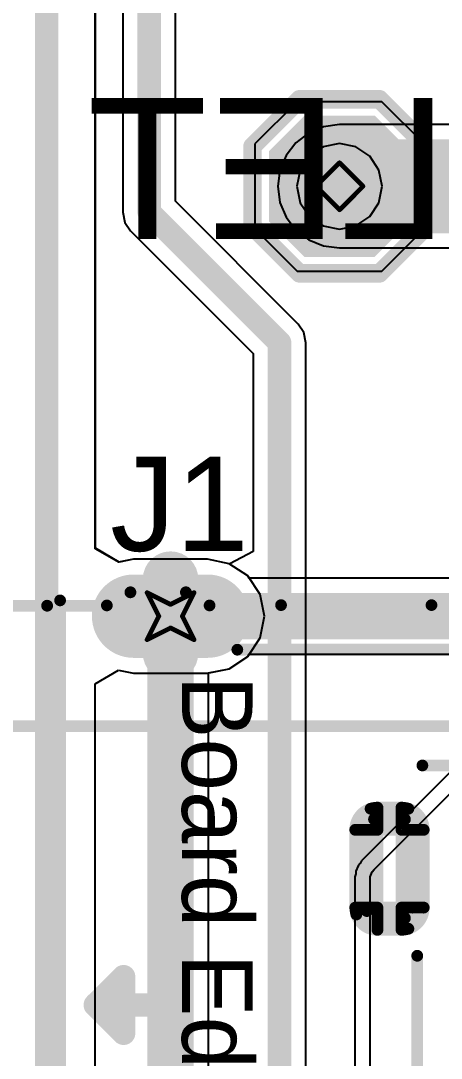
# Model space of a CAD drawing. Header units: millimetres. Extents: x -16 to 330, y -45 to 150.
# Drawn here: x -4.03 to 0.52, y 40.6 to 51.8 of the extents above; entities that cross this region are included whole.
import ezdxf

# ---------------------------------------------------------------- set-up
doc = ezdxf.new("R2010")
doc.units = ezdxf.units.MM
for name, color, linetype in [('BottomLayer', 5, 'Continuous'), ('BottomOverlay', 54, 'Continuous'), ('BottomPaste', 16, 'Continuous'), ('BottomSolder', 6, 'Continuous'), ('DrillDrawing', 1, 'Continuous'), ('Mechanical13', 56, 'Continuous'), ('Mechanical2', 216, 'Continuous'), ('MidLayer1', 16, 'Continuous'), ('MidLayer2', 76, 'Continuous'), ('MultiLayer', 9, 'Continuous'), ('PadHoleLayer', 156, 'Continuous'), ('TopLayer', 1, 'Continuous'), ('TopOverlay', 2, 'Continuous'), ('TopPaste', 8, 'Continuous'), ('TopSolder', 216, 'Continuous'), ('ViaHoleLayer', 16, 'Continuous')]:
    doc.layers.add(name, color=color, linetype=linetype)
doc.styles.add('Arial', font='arial.ttf', dxfattribs={"height": 0.2})

# ---------------------------------------------------------------- blocks, each defined once
blk = doc.blocks.new('TYPE_C_31_M_12__32')
at = {"layer": 'BottomLayer'}
h = blk.add_hatch(color=5, dxfattribs=at)
edge = h.paths.add_edge_path()
edge.add_arc((-1.125, -0.02), 0.45, 0, 180)
edge.add_line((-1.575, -0.02), (-1.575, -1.12))
edge.add_arc((-1.125, -1.12), 0.45, 180, 360)
edge.add_line((-0.675, -1.12), (-0.675, -0.02))
h = blk.add_hatch(color=5, dxfattribs=at)
edge = h.paths.add_edge_path()
edge.add_arc((7.525, -1.12), 0.45, 180, 360)
edge.add_line((7.975, -1.12), (7.975, -0.02))
edge.add_arc((7.525, -0.02), 0.45, 0, 180)
edge.add_line((7.075, -0.02), (7.075, -1.12))
h = blk.add_hatch(color=5, dxfattribs=at)
edge = h.paths.add_edge_path()
edge.add_arc((-1.125, -5.15), 0.45, 180, 360)
edge.add_line((-0.675, -5.15), (-0.675, -4.35))
edge.add_arc((-1.125, -4.35), 0.45, 0, 180)
edge.add_line((-1.575, -4.35), (-1.575, -5.15))
h = blk.add_hatch(color=5, dxfattribs=at)
edge = h.paths.add_edge_path()
edge.add_arc((7.525, -5.15), 0.45, 180, 360)
edge.add_line((7.975, -5.15), (7.975, -4.35))
edge.add_arc((7.525, -4.35), 0.45, 0, 180)
edge.add_line((7.075, -4.35), (7.075, -5.15))
at = {"layer": 'BottomSolder'}
h = blk.add_hatch(color=6, dxfattribs=at)
edge = h.paths.add_edge_path()
edge.add_arc((-0.575, -0.57), 0.3, 270, 450)
edge.add_line((-0.575, -0.27), (-1.675, -0.27))
edge.add_arc((-1.675, -0.57), 0.3, 90, 270)
edge.add_line((-1.675, -0.87), (-0.575, -0.87))
h = blk.add_hatch(color=6, dxfattribs=at)
edge = h.paths.add_edge_path()
edge.add_arc((6.975, -0.57), 0.3, 90, 270)
edge.add_line((6.975, -0.87), (8.075, -0.87))
edge.add_arc((8.075, -0.57), 0.3, 270, 450)
edge.add_line((8.075, -0.27), (6.975, -0.27))
h = blk.add_hatch(color=6, dxfattribs=at)
edge = h.paths.add_edge_path()
edge.add_arc((0.31, -1.07), 0.31, 0, 360)
h = blk.add_hatch(color=6, dxfattribs=at)
edge = h.paths.add_edge_path()
edge.add_arc((6.09, -1.07), 0.31, 0, 360)
h = blk.add_hatch(color=6, dxfattribs=at)
edge = h.paths.add_edge_path()
edge.add_arc((-1.525, -4.75), 0.3, 90, 270)
edge.add_line((-1.525, -5.05), (-0.725, -5.05))
edge.add_arc((-0.725, -4.75), 0.3, 270, 450)
edge.add_line((-0.725, -4.45), (-1.525, -4.45))
h = blk.add_hatch(color=6, dxfattribs=at)
edge = h.paths.add_edge_path()
edge.add_arc((7.125, -4.75), 0.3, 90, 270)
edge.add_line((7.125, -5.05), (7.925, -5.05))
edge.add_arc((7.925, -4.75), 0.3, 270, 450)
edge.add_line((7.925, -4.45), (7.125, -4.45))
at = {"layer": 'MidLayer1'}
h = blk.add_hatch(color=16, dxfattribs=at)
edge = h.paths.add_edge_path()
edge.add_arc((-1.125, -0.02), 0.45, 0, 180)
edge.add_line((-1.575, -0.02), (-1.575, -1.12))
edge.add_arc((-1.125, -1.12), 0.45, 180, 360)
edge.add_line((-0.675, -1.12), (-0.675, -0.02))
h = blk.add_hatch(color=16, dxfattribs=at)
edge = h.paths.add_edge_path()
edge.add_arc((7.525, -1.12), 0.45, 180, 360)
edge.add_line((7.975, -1.12), (7.975, -0.02))
edge.add_arc((7.525, -0.02), 0.45, 0, 180)
edge.add_line((7.075, -0.02), (7.075, -1.12))
h = blk.add_hatch(color=16, dxfattribs=at)
edge = h.paths.add_edge_path()
edge.add_arc((-1.125, -5.15), 0.45, 180, 360)
edge.add_line((-0.675, -5.15), (-0.675, -4.35))
edge.add_arc((-1.125, -4.35), 0.45, 0, 180)
edge.add_line((-1.575, -4.35), (-1.575, -5.15))
h = blk.add_hatch(color=16, dxfattribs=at)
edge = h.paths.add_edge_path()
edge.add_arc((7.525, -5.15), 0.45, 180, 360)
edge.add_line((7.975, -5.15), (7.975, -4.35))
edge.add_arc((7.525, -4.35), 0.45, 0, 180)
edge.add_line((7.075, -4.35), (7.075, -5.15))
at = {"layer": 'MidLayer2'}
h = blk.add_hatch(color=76, dxfattribs=at)
edge = h.paths.add_edge_path()
edge.add_arc((-1.125, -0.02), 0.45, 0, 180)
edge.add_line((-1.575, -0.02), (-1.575, -1.12))
edge.add_arc((-1.125, -1.12), 0.45, 180, 360)
edge.add_line((-0.675, -1.12), (-0.675, -0.02))
h = blk.add_hatch(color=76, dxfattribs=at)
edge = h.paths.add_edge_path()
edge.add_arc((7.525, -1.12), 0.45, 180, 360)
edge.add_line((7.975, -1.12), (7.975, -0.02))
edge.add_arc((7.525, -0.02), 0.45, 0, 180)
edge.add_line((7.075, -0.02), (7.075, -1.12))
h = blk.add_hatch(color=76, dxfattribs=at)
edge = h.paths.add_edge_path()
edge.add_arc((-1.125, -5.15), 0.45, 180, 360)
edge.add_line((-0.675, -5.15), (-0.675, -4.35))
edge.add_arc((-1.125, -4.35), 0.45, 0, 180)
edge.add_line((-1.575, -4.35), (-1.575, -5.15))
h = blk.add_hatch(color=76, dxfattribs=at)
edge = h.paths.add_edge_path()
edge.add_arc((7.525, -5.15), 0.45, 180, 360)
edge.add_line((7.975, -5.15), (7.975, -4.35))
edge.add_arc((7.525, -4.35), 0.45, 0, 180)
edge.add_line((7.075, -4.35), (7.075, -5.15))
at = {"layer": 'MultiLayer'}
h = blk.add_hatch(color=9, dxfattribs=at)
edge = h.paths.add_edge_path()
edge.add_arc((-1.125, -0.02), 0.45, 0, 180)
edge.add_line((-1.575, -0.02), (-1.575, -1.12))
edge.add_arc((-1.125, -1.12), 0.45, 180, 360)
edge.add_line((-0.675, -1.12), (-0.675, -0.02))
h = blk.add_hatch(color=9, dxfattribs=at)
edge = h.paths.add_edge_path()
edge.add_arc((7.525, -1.12), 0.45, 180, 360)
edge.add_line((7.975, -1.12), (7.975, -0.02))
edge.add_arc((7.525, -0.02), 0.45, 0, 180)
edge.add_line((7.075, -0.02), (7.075, -1.12))
h = blk.add_hatch(color=9, dxfattribs=at)
edge = h.paths.add_edge_path()
edge.add_arc((-1.125, -5.15), 0.45, 180, 360)
edge.add_line((-0.675, -5.15), (-0.675, -4.35))
edge.add_arc((-1.125, -4.35), 0.45, 0, 180)
edge.add_line((-1.575, -4.35), (-1.575, -5.15))
h = blk.add_hatch(color=9, dxfattribs=at)
edge = h.paths.add_edge_path()
edge.add_arc((7.525, -5.15), 0.45, 180, 360)
edge.add_line((7.975, -5.15), (7.975, -4.35))
edge.add_arc((7.525, -4.35), 0.45, 0, 180)
edge.add_line((7.075, -4.35), (7.075, -5.15))
at = {"layer": 'PadHoleLayer'}
h = blk.add_hatch(color=156, dxfattribs=at)
edge = h.paths.add_edge_path()
edge.add_arc((-1.125, -1.12), 0.3, 180, 360)
edge.add_line((-0.825, -1.12), (-0.825, -0.02))
edge.add_arc((-1.125, -0.02), 0.3, 0, 180)
edge.add_line((-1.425, -0.02), (-1.425, -1.12))
h = blk.add_hatch(color=156, dxfattribs=at)
edge = h.paths.add_edge_path()
edge.add_arc((7.525, -1.12), 0.3, 180, 360)
edge.add_line((7.825, -1.12), (7.825, -0.02))
edge.add_arc((7.525, -0.02), 0.3, 0, 180)
edge.add_line((7.225, -0.02), (7.225, -1.12))
h = blk.add_hatch(color=156, dxfattribs=at)
edge = h.paths.add_edge_path()
edge.add_arc((0.31, -1.07), 0.31, 0, 360)
h = blk.add_hatch(color=156, dxfattribs=at)
edge = h.paths.add_edge_path()
edge.add_arc((6.09, -1.07), 0.31, 0, 360)
h = blk.add_hatch(color=156, dxfattribs=at)
edge = h.paths.add_edge_path()
edge.add_arc((-1.125, -5.15), 0.3, 180, 360)
edge.add_line((-0.825, -5.15), (-0.825, -4.35))
edge.add_arc((-1.125, -4.35), 0.3, 0, 180)
edge.add_line((-1.425, -4.35), (-1.425, -5.15))
h = blk.add_hatch(color=156, dxfattribs=at)
edge = h.paths.add_edge_path()
edge.add_arc((7.525, -5.15), 0.3, 180, 360)
edge.add_line((7.825, -5.15), (7.825, -4.35))
edge.add_arc((7.525, -4.35), 0.3, 0, 180)
edge.add_line((7.225, -4.35), (7.225, -5.15))
at = {"layer": 'TopLayer'}
for points in [[(-0.3, 0.6), (0.3, 0.6), (0.3, -0.6), (-0.3, -0.6)], [(0.5, 0.6), (1.1, 0.6), (1.1, -0.6), (0.5, -0.6)], [(1.3, 0.6), (1.6, 0.6), (1.6, -0.6), (1.3, -0.6)], [(1.8, 0.6), (2.1, 0.6), (2.1, -0.6), (1.8, -0.6)], [(2.3, 0.6), (2.6, 0.6), (2.6, -0.6), (2.3, -0.6)], [(2.8, 0.6), (3.1, 0.6), (3.1, -0.6), (2.8, -0.6)], [(3.6, -0.6), (3.3, -0.6), (3.3, 0.6), (3.6, 0.6)], [(4.1, -0.6), (3.8, -0.6), (3.8, 0.6), (4.1, 0.6)], [(4.6, -0.6), (4.3, -0.6), (4.3, 0.6), (4.6, 0.6)], [(5.1, -0.6), (4.8, -0.6), (4.8, 0.6), (5.1, 0.6)], [(5.9, -0.6), (5.3, -0.6), (5.3, 0.6), (5.9, 0.6)], [(6.1, 0.6), (6.7, 0.6), (6.7, -0.6), (6.1, -0.6)]]:
    blk.add_hatch(color=1, dxfattribs=at).paths.add_polyline_path(points)
h = blk.add_hatch(color=1, dxfattribs=at)
edge = h.paths.add_edge_path()
edge.add_arc((-1.125, -0.02), 0.45, 0, 180)
edge.add_line((-1.575, -0.02), (-1.575, -1.12))
edge.add_arc((-1.125, -1.12), 0.45, 180, 360)
edge.add_line((-0.675, -1.12), (-0.675, -0.02))
h = blk.add_hatch(color=1, dxfattribs=at)
edge = h.paths.add_edge_path()
edge.add_arc((7.525, -1.12), 0.45, 180, 360)
edge.add_line((7.975, -1.12), (7.975, -0.02))
edge.add_arc((7.525, -0.02), 0.45, 0, 180)
edge.add_line((7.075, -0.02), (7.075, -1.12))
h = blk.add_hatch(color=1, dxfattribs=at)
edge = h.paths.add_edge_path()
edge.add_arc((-1.125, -5.15), 0.45, 180, 360)
edge.add_line((-0.675, -5.15), (-0.675, -4.35))
edge.add_arc((-1.125, -4.35), 0.45, 0, 180)
edge.add_line((-1.575, -4.35), (-1.575, -5.15))
h = blk.add_hatch(color=1, dxfattribs=at)
edge = h.paths.add_edge_path()
edge.add_arc((7.525, -5.15), 0.45, 180, 360)
edge.add_line((7.975, -5.15), (7.975, -4.35))
edge.add_arc((7.525, -4.35), 0.45, 0, 180)
edge.add_line((7.075, -4.35), (7.075, -5.15))
at = {"layer": 'TopPaste'}
for points in [[(-0.3, 0.6), (0.3, 0.6), (0.3, -0.6), (-0.3, -0.6)], [(0.5, 0.6), (1.1, 0.6), (1.1, -0.6), (0.5, -0.6)], [(1.3, 0.6), (1.6, 0.6), (1.6, -0.6), (1.3, -0.6)], [(1.8, 0.6), (2.1, 0.6), (2.1, -0.6), (1.8, -0.6)], [(2.3, 0.6), (2.6, 0.6), (2.6, -0.6), (2.3, -0.6)], [(2.8, 0.6), (3.1, 0.6), (3.1, -0.6), (2.8, -0.6)], [(3.6, -0.6), (3.3, -0.6), (3.3, 0.6), (3.6, 0.6)], [(4.1, -0.6), (3.8, -0.6), (3.8, 0.6), (4.1, 0.6)], [(4.6, -0.6), (4.3, -0.6), (4.3, 0.6), (4.6, 0.6)], [(5.1, -0.6), (4.8, -0.6), (4.8, 0.6), (5.1, 0.6)], [(5.9, -0.6), (5.3, -0.6), (5.3, 0.6), (5.9, 0.6)], [(6.1, 0.6), (6.7, 0.6), (6.7, -0.6), (6.1, -0.6)]]:
    blk.add_hatch(color=8, dxfattribs=at).paths.add_polyline_path(points)
at = {"layer": 'TopSolder'}
for points in [[(-0.3, 0.6), (0.3, 0.6), (0.3, -0.6), (-0.3, -0.6)], [(0.5, 0.6), (1.1, 0.6), (1.1, -0.6), (0.5, -0.6)], [(1.3, 0.6), (1.6, 0.6), (1.6, -0.6), (1.3, -0.6)], [(1.8, 0.6), (2.1, 0.6), (2.1, -0.6), (1.8, -0.6)], [(2.3, 0.6), (2.6, 0.6), (2.6, -0.6), (2.3, -0.6)], [(2.8, 0.6), (3.1, 0.6), (3.1, -0.6), (2.8, -0.6)], [(3.6, -0.6), (3.3, -0.6), (3.3, 0.6), (3.6, 0.6)], [(4.1, -0.6), (3.8, -0.6), (3.8, 0.6), (4.1, 0.6)], [(4.6, -0.6), (4.3, -0.6), (4.3, 0.6), (4.6, 0.6)], [(5.1, -0.6), (4.8, -0.6), (4.8, 0.6), (5.1, 0.6)], [(5.9, -0.6), (5.3, -0.6), (5.3, 0.6), (5.9, 0.6)], [(6.1, 0.6), (6.7, 0.6), (6.7, -0.6), (6.1, -0.6)]]:
    blk.add_hatch(color=216, dxfattribs=at).paths.add_polyline_path(points)
h = blk.add_hatch(color=216, dxfattribs=at)
edge = h.paths.add_edge_path()
edge.add_arc((-0.575, -0.57), 0.3, 270, 450)
edge.add_line((-0.575, -0.27), (-1.675, -0.27))
edge.add_arc((-1.675, -0.57), 0.3, 90, 270)
edge.add_line((-1.675, -0.87), (-0.575, -0.87))
h = blk.add_hatch(color=216, dxfattribs=at)
edge = h.paths.add_edge_path()
edge.add_arc((6.975, -0.57), 0.3, 90, 270)
edge.add_line((6.975, -0.87), (8.075, -0.87))
edge.add_arc((8.075, -0.57), 0.3, 270, 450)
edge.add_line((8.075, -0.27), (6.975, -0.27))
h = blk.add_hatch(color=216, dxfattribs=at)
edge = h.paths.add_edge_path()
edge.add_arc((0.31, -1.07), 0.31, 0, 360)
h = blk.add_hatch(color=216, dxfattribs=at)
edge = h.paths.add_edge_path()
edge.add_arc((6.09, -1.07), 0.31, 0, 360)
h = blk.add_hatch(color=216, dxfattribs=at)
edge = h.paths.add_edge_path()
edge.add_arc((-1.525, -4.75), 0.3, 90, 270)
edge.add_line((-1.525, -5.05), (-0.725, -5.05))
edge.add_arc((-0.725, -4.75), 0.3, 270, 450)
edge.add_line((-0.725, -4.45), (-1.525, -4.45))
h = blk.add_hatch(color=216, dxfattribs=at)
edge = h.paths.add_edge_path()
edge.add_arc((7.125, -4.75), 0.3, 90, 270)
edge.add_line((7.125, -5.05), (7.925, -5.05))
edge.add_arc((7.925, -4.75), 0.3, 270, 450)
edge.add_line((7.925, -4.45), (7.125, -4.45))
at = {"layer": 'TopOverlay'}
for points, const_width in [([(-1.245, -3.556), (-1.245, -1.93)], 0.127), ([(7.645, -3.556), (7.645, -1.93)], 0.127), ([(3.073, -5.258), (3.073, -5.004)], 0.254), ([(3.073, -5.563), (2.769, -5.258)], 0.254), ([(3.378, -5.258), (2.769, -5.258)], 0.254), ([(3.073, -5.563), (3.378, -5.258)], 0.254), ([(7.695, -5.944), (-1.295, -5.944)], 0.127)]:
    blk.add_lwpolyline(points, dxfattribs=dict(at, const_width=const_width))
for points, const_width in [([(-1.276, -1.93, 1), (-1.213, -1.93, 1)], 0.0635), ([(7.613, -1.93, 1), (7.676, -1.93, 1)], 0.0635), ([(-1.276, -3.556, 1), (-1.213, -3.556, 1)], 0.0635), ([(7.613, -3.556, 1), (7.676, -3.556, 1)], 0.0635), ([(3.01, -5.004, 1), (3.137, -5.004, 1)], 0.127), ([(2.705, -5.258, 1), (2.832, -5.258, 1)], 0.127), ([(2.705, -5.258, 1), (2.832, -5.258, 1)], 0.127), ([(3.01, -5.258, 1), (3.137, -5.258, 1)], 0.127), ([(3.315, -5.258, 1), (3.442, -5.258, 1)], 0.127), ([(3.315, -5.258, 1), (3.442, -5.258, 1)], 0.127), ([(3.01, -5.563, 1), (3.137, -5.563, 1)], 0.127), ([(3.01, -5.563, 1), (3.137, -5.563, 1)], 0.127), ([(-1.327, -5.944, 1), (-1.264, -5.944, 1)], 0.0635), ([(7.664, -5.944, 1), (7.727, -5.944, 1)], 0.0635)]:
    blk.add_lwpolyline(points, format="xyb", close=True, dxfattribs=dict(at, const_width=const_width))
blk.add_text('Board Edge', height=0.762, dxfattribs=at).set_placement((-0.484, -4.626))
blk = doc.blocks.new('T__________B_124')
at = {"layer": 'BottomLayer'}
blk.add_hatch(color=5, dxfattribs=at).paths.add_polyline_path([(0.381, 0.762), (-0.381, 0.762), (-0.762, 0.381), (-0.762, -0.381), (-0.381, -0.762), (0.381, -0.762), (0.762, -0.381), (0.762, 0.381)])
at = {"layer": 'BottomPaste'}
blk.add_hatch(color=16, dxfattribs=at).paths.add_polyline_path([(0.381, 0.762), (-0.381, 0.762), (-0.762, 0.381), (-0.762, -0.381), (-0.381, -0.762), (0.381, -0.762), (0.762, -0.381), (0.762, 0.381)])
at = {"layer": 'BottomSolder'}
blk.add_hatch(color=6, dxfattribs=at).paths.add_polyline_path([(0.381, 0.762), (-0.381, 0.762), (-0.762, 0.381), (-0.762, -0.381), (-0.381, -0.762), (0.381, -0.762), (0.762, -0.381), (0.762, 0.381)])
at = {"layer": 'BottomOverlay', "const_width": 0.2}
for points in [[(-0.432, 0.94), (-0.94, 0.432)], [(0.432, 0.94), (-0.432, 0.94)], [(0.432, 0.94), (-0.432, 0.94)], [(0.94, 0.432), (0.432, 0.94)], [(-0.94, 0.432), (-0.94, -0.432)], [(0.94, 0.432), (0.94, -0.432)], [(-0.432, -0.94), (-0.94, -0.432)], [(0.94, -0.432), (0.432, -0.94)], [(0.432, -0.94), (-0.432, -0.94)], [(0.432, -0.94), (-0.432, -0.94)]]:
    blk.add_lwpolyline(points, dxfattribs=at)
at = {"layer": 'BottomOverlay', "const_width": 0.1}
for points in [[(-0.482, 0.94, 1), (-0.382, 0.94, 1)], [(-0.482, 0.94, 1), (-0.382, 0.94, 1)], [(-0.482, 0.94, 1), (-0.382, 0.94, 1)], [(0.382, 0.94, 1), (0.482, 0.94, 1)], [(0.382, 0.94, 1), (0.482, 0.94, 1)], [(0.382, 0.94, 1), (0.482, 0.94, 1)], [(-0.99, 0.432, 1), (-0.89, 0.432, 1)], [(-0.99, 0.432, 1), (-0.89, 0.432, 1)], [(0.89, 0.432, 1), (0.99, 0.432, 1)], [(0.89, 0.432, 1), (0.99, 0.432, 1)], [(-0.99, -0.432, 1), (-0.89, -0.432, 1)], [(-0.99, -0.432, 1), (-0.89, -0.432, 1)], [(0.89, -0.432, 1), (0.99, -0.432, 1)], [(0.89, -0.432, 1), (0.99, -0.432, 1)], [(-0.482, -0.94, 1), (-0.382, -0.94, 1)], [(-0.482, -0.94, 1), (-0.382, -0.94, 1)], [(-0.482, -0.94, 1), (-0.382, -0.94, 1)], [(0.382, -0.94, 1), (0.482, -0.94, 1)], [(0.382, -0.94, 1), (0.482, -0.94, 1)], [(0.382, -0.94, 1), (0.482, -0.94, 1)]]:
    blk.add_lwpolyline(points, format="xyb", close=True, dxfattribs=at)

msp = doc.modelspace()

# ---------------------------------------------------------------- hatches: boundary and pattern name
at = {"layer": 'BottomLayer'}
h = msp.add_hatch(color=5, dxfattribs=at)
edge = h.paths.add_edge_path()
edge.add_arc((-0.584, 50.013), 0.3, 0, 360)
at = {"layer": 'BottomSolder'}
h = msp.add_hatch(color=6, dxfattribs=at)
edge = h.paths.add_edge_path()
edge.add_arc((-0.584, 50.013), 0.15, 0, 360)
at = {"layer": 'MidLayer1'}
h = msp.add_hatch(color=16, dxfattribs=at)
edge = h.paths.add_edge_path()
edge.add_arc((-0.584, 50.013), 0.3, 0, 360)
at = {"layer": 'MidLayer2'}
h = msp.add_hatch(color=76, dxfattribs=at)
edge = h.paths.add_edge_path()
edge.add_arc((-0.584, 50.013), 0.3, 0, 360)
at = {"layer": 'TopLayer'}
h = msp.add_hatch(color=1, dxfattribs=at)
edge = h.paths.add_edge_path()
edge.add_arc((-0.584, 50.013), 0.3, 0, 360)
at = {"layer": 'TopSolder'}
h = msp.add_hatch(color=216, dxfattribs=at)
edge = h.paths.add_edge_path()
edge.add_arc((-0.584, 50.013), 0.15, 0, 360)
at = {"layer": 'ViaHoleLayer'}
h = msp.add_hatch(color=16, dxfattribs=at)
edge = h.paths.add_edge_path()
edge.add_arc((-0.584, 50.013), 0.15, 0, 360)

# ---------------------------------------------------------------- linework, layer by layer
at = {"layer": 'BottomLayer'}
for p, q in [((-3.22, 46.104), (-3.22, 75.375)), ((-2.926, 73.965), (-2.926, 49.733)), ((-2.357, 49.851), (-2.357, 73.847)), ((-1.041, 50.927), (-1.499, 50.47)), ((-0.127, 50.927), (-1.041, 50.927)), ((0.33, 50.47), (-0.127, 50.927)), ((-1.499, 50.47), (-1.499, 49.555)), ((0.33, 49.555), (0.33, 50.47)), ((-1.03, 48.525), (-2.357, 49.851)), ((-2.926, 49.733), (-2.926, 49.733)), ((-2.926, 49.733), (-2.905, 49.624)), ((-2.905, 49.624), (-2.843, 49.532)), ((-2.843, 49.532), (-1.517, 48.206)), ((-1.499, 49.555), (-1.041, 49.098)), ((-0.127, 49.098), (0.33, 49.555)), ((-1.041, 49.098), (-0.127, 49.098)), ((-0.969, 48.433), (-1.03, 48.525)), ((-1.03, 48.525), (-1.03, 48.525)), ((-0.947, 48.324), (-0.969, 48.433)), ((-0.947, 48.323), (-0.947, 48.324)), ((-0.947, 19.026), (-0.947, 48.323)), ((-1.517, 48.206), (-1.517, 46.071)), ((-2.966, 45.954), (-3.22, 46.104)), ((-1.517, 46.071), (-1.771, 45.935)), ((-2.81, 45.985), (-2.966, 45.954)), ((-2.01, 45.985), (-2.81, 45.985)), ((-1.775, 45.938), (-2.01, 45.985)), ((-1.771, 45.935), (-1.775, 45.938))]:
    msp.add_line(p, q, dxfattribs=at)
at = {"layer": 'BottomLayer', "const_width": 0.254}
for points in [[(-2.642, 49.733), (-2.642, 73.965)], [(-2.642, 49.733), (-1.232, 48.324)], [(-1.232, 19.026), (-1.232, 48.324)]]:
    msp.add_lwpolyline(points, dxfattribs=at)
at = {"layer": 'BottomLayer', "const_width": 0.127}
for points in [[(-2.705, 49.733, 1), (-2.578, 49.733, 1)], [(-2.705, 49.733, 1), (-2.578, 49.733, 1)], [(-1.295, 48.324, 1), (-1.168, 48.324, 1)], [(-1.295, 48.324, 1), (-1.168, 48.324, 1)]]:
    msp.add_lwpolyline(points, format="xyb", close=True, dxfattribs=at)
at = {"layer": 'DrillDrawing', "const_width": 0.0508}
for points in [[(-0.838, 50.013), (-0.584, 50.267)], [(-0.584, 50.267), (-0.33, 50.013)], [(-0.838, 50.013), (-0.584, 49.759)], [(-0.584, 49.759), (-0.33, 50.013)], [(-2.664, 45.625), (-2.41, 45.498)], [(-2.664, 45.625), (-2.537, 45.371)], [(-2.41, 45.498), (-2.156, 45.625)], [(-2.283, 45.371), (-2.156, 45.625)], [(-2.664, 45.117), (-2.537, 45.371)], [(-2.283, 45.371), (-2.156, 45.117)], [(-2.664, 45.117), (-2.41, 45.244)], [(-2.41, 45.244), (-2.156, 45.117)]]:
    msp.add_lwpolyline(points, dxfattribs=at)
at = {"layer": 'DrillDrawing', "const_width": 0.0254}
for points in [[(-0.597, 50.267, 1), (-0.572, 50.267, 1)], [(-0.597, 50.267, 1), (-0.572, 50.267, 1)], [(-0.851, 50.013, 1), (-0.826, 50.013, 1)], [(-0.851, 50.013, 1), (-0.826, 50.013, 1)], [(-0.343, 50.013, 1), (-0.318, 50.013, 1)], [(-0.343, 50.013, 1), (-0.318, 50.013, 1)], [(-0.597, 49.759, 1), (-0.572, 49.759, 1)], [(-0.597, 49.759, 1), (-0.572, 49.759, 1)], [(-2.677, 45.625, 1), (-2.651, 45.625, 1)], [(-2.677, 45.625, 1), (-2.651, 45.625, 1)], [(-2.169, 45.625, 1), (-2.143, 45.625, 1)], [(-2.169, 45.625, 1), (-2.143, 45.625, 1)], [(-2.423, 45.498, 1), (-2.397, 45.498, 1)], [(-2.423, 45.498, 1), (-2.397, 45.498, 1)], [(-2.55, 45.371, 1), (-2.524, 45.371, 1)], [(-2.55, 45.371, 1), (-2.524, 45.371, 1)], [(-2.296, 45.371, 1), (-2.27, 45.371, 1)], [(-2.296, 45.371, 1), (-2.27, 45.371, 1)], [(-2.423, 45.244, 1), (-2.397, 45.244, 1)], [(-2.423, 45.244, 1), (-2.397, 45.244, 1)], [(-2.677, 45.117, 1), (-2.651, 45.117, 1)], [(-2.677, 45.117, 1), (-2.651, 45.117, 1)], [(-2.169, 45.117, 1), (-2.143, 45.117, 1)], [(-2.169, 45.117, 1), (-2.143, 45.117, 1)]]:
    msp.add_lwpolyline(points, format="xyb", close=True, dxfattribs=at)
at = {"layer": 'Mechanical13', "const_width": 0.127}
for points in [[(-3.744, 45.484), (-3.744, 75.509)], [(-2.844, 45.629), (-2.244, 45.629)], [(-5.194, 45.484), (2.751, 45.484)], [(-5.194, 45.484), (2.751, 45.484)], [(-5.194, 45.484), (2.751, 45.484)], [(-5.194, 45.484), (2.751, 45.484)], [(-5.194, 45.484), (1.486, 45.484)], [(-5.194, 45.484), (2.751, 45.484)], [(-1.688, 45.009), (6.256, 45.009)], [(-1.688, 45.009), (6.256, 45.009)], [(-5.194, 44.184), (2.106, 44.184)], [(0.312, 43.759), (8.256, 43.759)], [(0.312, 43.759), (8.256, 43.759)], [(-0.174, 43.304), (0.086, 43.304)], [(-0.174, 43.184), (-0.174, 43.304)], [(0.086, 43.184), (0.086, 43.304)], [(-0.174, 43.184), (0.086, 43.184)], [(-0.174, 43.064), (-0.174, 43.184)], [(0.086, 43.064), (0.086, 43.184)], [(-0.414, 43.064), (-0.294, 43.064)], [(-0.414, 42.224), (-0.414, 43.064)], [(-0.294, 43.064), (-0.174, 43.064)], [(-0.294, 42.224), (-0.294, 43.064)], [(-0.174, 43.064), (0.086, 43.064)], [(-0.174, 42.224), (-0.174, 43.064)], [(0.086, 43.064), (0.206, 43.064)], [(0.086, 42.224), (0.086, 43.064)], [(0.206, 43.064), (0.326, 43.064)], [(0.206, 42.224), (0.206, 43.064)], [(0.326, 42.224), (0.326, 43.064)], [(-0.414, 42.224), (-0.294, 42.224)], [(-0.294, 42.224), (-0.174, 42.224)], [(-0.174, 42.224), (0.086, 42.224)], [(-0.174, 42.104), (-0.174, 42.224)], [(0.086, 42.224), (0.206, 42.224)], [(0.086, 42.104), (0.086, 42.224)], [(0.206, 42.224), (0.326, 42.224)], [(-0.174, 42.104), (0.086, 42.104)], [(-0.174, 41.984), (-0.174, 42.104)], [(0.086, 41.984), (0.086, 42.104)], [(-0.174, 41.984), (0.086, 41.984)], [(0.256, 33.759), (0.256, 41.704)], [(0.256, 33.759), (0.256, 41.704)]]:
    msp.add_lwpolyline(points, dxfattribs=at)
for points in [[(-3.099, 45.487, -0.259435), (-2.844, 45.629)], [(-2.244, 45.629, -0.259751), (-1.989, 45.487)], [(-0.248, 43.292, -0.046786), (-0.174, 43.304)], [(0.086, 43.304, -0.046786), (0.16, 43.292)], [(-0.414, 43.064, -0.328045), (-0.248, 43.292)], [(-0.211, 43.178, -0.046786), (-0.174, 43.184)], [(0.086, 43.184, -0.046786), (0.123, 43.178)], [(0.16, 43.292, -0.328045), (0.326, 43.064)], [(-0.294, 43.064, -0.328045), (-0.211, 43.178)], [(0.123, 43.178, -0.328045), (0.206, 43.064)], [(-0.402, 42.15, -0.046786), (-0.414, 42.224)], [(-0.288, 42.187, -0.046786), (-0.294, 42.224)], [(-0.174, 42.104, -0.328045), (-0.288, 42.187)], [(0.206, 42.224, -0.328045), (0.123, 42.11)], [(0.326, 42.224, -0.328045), (0.16, 41.996)], [(-0.174, 41.984, -0.328045), (-0.402, 42.15)], [(0.123, 42.11, -0.046786), (0.086, 42.104)], [(0.16, 41.996, -0.046786), (0.086, 41.984)]]:
    msp.add_lwpolyline(points, format="xyb", dxfattribs=at)
at = {"layer": 'Mechanical13', "const_width": 0.0635}
for points in [[(-2.876, 45.629, 1), (-2.812, 45.629, 1)], [(-2.876, 45.629, 1), (-2.812, 45.629, 1)], [(-2.276, 45.629, 1), (-2.212, 45.629, 1)], [(-2.276, 45.629, 1), (-2.212, 45.629, 1)], [(-3.776, 45.484, 1), (-3.712, 45.484, 1)], [(-3.13, 45.487, 1), (-3.067, 45.487, 1)], [(-2.02, 45.487, 1), (-1.957, 45.487, 1)], [(-1.72, 45.009, 1), (-1.657, 45.009, 1)], [(-1.72, 45.009, 1), (-1.657, 45.009, 1)], [(0.28, 43.759, 1), (0.343, 43.759, 1)], [(0.28, 43.759, 1), (0.343, 43.759, 1)], [(-0.206, 43.304, 1), (-0.142, 43.304, 1)], [(-0.206, 43.304, 1), (-0.142, 43.304, 1)], [(-0.206, 43.304, 1), (-0.142, 43.304, 1)], [(0.054, 43.304, 1), (0.118, 43.304, 1)], [(0.054, 43.304, 1), (0.118, 43.304, 1)], [(0.054, 43.304, 1), (0.118, 43.304, 1)], [(-0.28, 43.292, 1), (-0.216, 43.292, 1)], [(-0.28, 43.292, 1), (-0.216, 43.292, 1)], [(-0.206, 43.184, 1), (-0.142, 43.184, 1)], [(-0.206, 43.184, 1), (-0.142, 43.184, 1)], [(-0.206, 43.184, 1), (-0.142, 43.184, 1)], [(-0.206, 43.184, 1), (-0.142, 43.184, 1)], [(0.054, 43.184, 1), (0.118, 43.184, 1)], [(0.054, 43.184, 1), (0.118, 43.184, 1)], [(0.054, 43.184, 1), (0.118, 43.184, 1)], [(0.054, 43.184, 1), (0.118, 43.184, 1)], [(0.128, 43.292, 1), (0.192, 43.292, 1)], [(0.128, 43.292, 1), (0.192, 43.292, 1)], [(-0.243, 43.178, 1), (-0.179, 43.178, 1)], [(-0.243, 43.178, 1), (-0.179, 43.178, 1)], [(0.091, 43.178, 1), (0.155, 43.178, 1)], [(0.091, 43.178, 1), (0.155, 43.178, 1)], [(-0.446, 43.064, 1), (-0.382, 43.064, 1)], [(-0.446, 43.064, 1), (-0.382, 43.064, 1)], [(-0.446, 43.064, 1), (-0.382, 43.064, 1)], [(-0.326, 43.064, 1), (-0.262, 43.064, 1)], [(-0.326, 43.064, 1), (-0.262, 43.064, 1)], [(-0.326, 43.064, 1), (-0.262, 43.064, 1)], [(-0.326, 43.064, 1), (-0.262, 43.064, 1)], [(-0.206, 43.064, 1), (-0.142, 43.064, 1)], [(-0.206, 43.064, 1), (-0.142, 43.064, 1)], [(-0.206, 43.064, 1), (-0.142, 43.064, 1)], [(-0.206, 43.064, 1), (-0.142, 43.064, 1)], [(0.054, 43.064, 1), (0.118, 43.064, 1)], [(0.054, 43.064, 1), (0.118, 43.064, 1)], [(0.054, 43.064, 1), (0.118, 43.064, 1)], [(0.054, 43.064, 1), (0.118, 43.064, 1)], [(0.174, 43.064, 1), (0.238, 43.064, 1)], [(0.174, 43.064, 1), (0.238, 43.064, 1)], [(0.174, 43.064, 1), (0.238, 43.064, 1)], [(0.174, 43.064, 1), (0.238, 43.064, 1)], [(0.294, 43.064, 1), (0.358, 43.064, 1)], [(0.294, 43.064, 1), (0.358, 43.064, 1)], [(0.294, 43.064, 1), (0.358, 43.064, 1)], [(-0.446, 42.224, 1), (-0.382, 42.224, 1)], [(-0.446, 42.224, 1), (-0.382, 42.224, 1)], [(-0.446, 42.224, 1), (-0.382, 42.224, 1)], [(-0.326, 42.224, 1), (-0.262, 42.224, 1)], [(-0.326, 42.224, 1), (-0.262, 42.224, 1)], [(-0.326, 42.224, 1), (-0.262, 42.224, 1)], [(-0.326, 42.224, 1), (-0.262, 42.224, 1)], [(-0.32, 42.187, 1), (-0.256, 42.187, 1)], [(-0.32, 42.187, 1), (-0.256, 42.187, 1)], [(-0.206, 42.224, 1), (-0.142, 42.224, 1)], [(-0.206, 42.224, 1), (-0.142, 42.224, 1)], [(-0.206, 42.224, 1), (-0.142, 42.224, 1)], [(-0.206, 42.224, 1), (-0.142, 42.224, 1)], [(0.054, 42.224, 1), (0.118, 42.224, 1)], [(0.054, 42.224, 1), (0.118, 42.224, 1)], [(0.054, 42.224, 1), (0.118, 42.224, 1)], [(0.054, 42.224, 1), (0.118, 42.224, 1)], [(0.174, 42.224, 1), (0.238, 42.224, 1)], [(0.174, 42.224, 1), (0.238, 42.224, 1)], [(0.174, 42.224, 1), (0.238, 42.224, 1)], [(0.174, 42.224, 1), (0.238, 42.224, 1)], [(0.294, 42.224, 1), (0.358, 42.224, 1)], [(0.294, 42.224, 1), (0.358, 42.224, 1)], [(0.294, 42.224, 1), (0.358, 42.224, 1)], [(-0.434, 42.15, 1), (-0.37, 42.15, 1)], [(-0.434, 42.15, 1), (-0.37, 42.15, 1)], [(-0.206, 42.104, 1), (-0.142, 42.104, 1)], [(-0.206, 42.104, 1), (-0.142, 42.104, 1)], [(-0.206, 42.104, 1), (-0.142, 42.104, 1)], [(-0.206, 42.104, 1), (-0.142, 42.104, 1)], [(0.054, 42.104, 1), (0.118, 42.104, 1)], [(0.054, 42.104, 1), (0.118, 42.104, 1)], [(0.054, 42.104, 1), (0.118, 42.104, 1)], [(0.054, 42.104, 1), (0.118, 42.104, 1)], [(0.091, 42.11, 1), (0.155, 42.11, 1)], [(0.091, 42.11, 1), (0.155, 42.11, 1)], [(-0.206, 41.984, 1), (-0.142, 41.984, 1)], [(-0.206, 41.984, 1), (-0.142, 41.984, 1)], [(-0.206, 41.984, 1), (-0.142, 41.984, 1)], [(0.054, 41.984, 1), (0.118, 41.984, 1)], [(0.054, 41.984, 1), (0.118, 41.984, 1)], [(0.054, 41.984, 1), (0.118, 41.984, 1)], [(0.128, 41.996, 1), (0.192, 41.996, 1)], [(0.128, 41.996, 1), (0.192, 41.996, 1)], [(0.224, 41.704, 1), (0.288, 41.704, 1)], [(0.224, 41.704, 1), (0.288, 41.704, 1)]]:
    msp.add_lwpolyline(points, format="xyb", close=True, dxfattribs=at)
at = {"layer": 'Mechanical2', "const_width": 0.254}
msp.add_lwpolyline([(-3.75, -12.5), (-3.75, 75.5)], dxfattribs=at)
at = {"layer": 'MidLayer1'}
for p, q in [((-3.226, 46.1), (-3.226, 75.366)), ((-0.761, 50.439), (-0.91, 50.339)), ((-0.584, 50.474), (-0.761, 50.439)), ((-0.408, 50.439), (-0.584, 50.474)), ((-0.258, 50.339), (-0.408, 50.439)), ((-0.91, 50.339), (-1.01, 50.189)), ((-0.158, 50.189), (-0.258, 50.339)), ((-1.01, 50.189), (-1.045, 50.013)), ((-0.123, 50.013), (-0.158, 50.189)), ((-1.045, 50.013), (-1.01, 49.836)), ((-0.158, 49.836), (-0.123, 50.013)), ((-1.01, 49.836), (-0.91, 49.686)), ((-0.258, 49.686), (-0.158, 49.836)), ((-0.91, 49.686), (-0.761, 49.586)), ((-0.408, 49.586), (-0.258, 49.686)), ((-0.761, 49.586), (-0.584, 49.551)), ((-0.584, 49.551), (-0.408, 49.586)), ((-2.972, 45.953), (-3.226, 46.1)), ((-2.81, 45.985), (-2.972, 45.953)), ((-2.01, 45.985), (-2.81, 45.985)), ((-1.775, 45.938), (-2.01, 45.985)), ((-1.576, 45.805), (-1.775, 45.938)), ((-1.443, 45.606), (-1.576, 45.805)), ((-1.396, 45.371), (-1.443, 45.606)), ((-1.443, 45.136), (-1.396, 45.371)), ((-1.576, 44.937), (-1.443, 45.136)), ((-1.775, 44.803), (-1.576, 44.937)), ((-3.226, 44.642), (-2.972, 44.789)), ((-2.972, 44.789), (-2.81, 44.757)), ((-2.81, 44.757), (-2.01, 44.757)), ((-2.01, 44.757), (-1.775, 44.803)), ((-3.226, 37.45), (-3.226, 44.642))]:
    msp.add_line(p, q, dxfattribs=at)
at = {"layer": 'MidLayer2'}
for p, q in [((-3.226, 46.1), (-3.226, 75.366)), ((-0.761, 50.439), (-0.91, 50.339)), ((-0.584, 50.474), (-0.761, 50.439)), ((-0.408, 50.439), (-0.584, 50.474)), ((-0.258, 50.339), (-0.408, 50.439)), ((-0.91, 50.339), (-1.01, 50.189)), ((-0.158, 50.189), (-0.258, 50.339)), ((-1.01, 50.189), (-1.045, 50.013)), ((-0.123, 50.013), (-0.158, 50.189)), ((-1.045, 50.013), (-1.01, 49.836)), ((-0.158, 49.836), (-0.123, 50.013)), ((-1.01, 49.836), (-0.91, 49.686)), ((-0.258, 49.686), (-0.158, 49.836)), ((-0.91, 49.686), (-0.761, 49.586)), ((-0.408, 49.586), (-0.258, 49.686)), ((-0.761, 49.586), (-0.584, 49.551)), ((-0.584, 49.551), (-0.408, 49.586)), ((-2.972, 45.953), (-3.226, 46.1)), ((-2.81, 45.985), (-2.972, 45.953)), ((-2.01, 45.985), (-2.81, 45.985)), ((-1.775, 45.938), (-2.01, 45.985)), ((-1.576, 45.805), (-1.775, 45.938)), ((-1.443, 45.606), (-1.576, 45.805)), ((-1.396, 45.371), (-1.443, 45.606)), ((-1.443, 45.136), (-1.396, 45.371)), ((-1.576, 44.937), (-1.443, 45.136)), ((-1.775, 44.803), (-1.576, 44.937)), ((-3.226, 44.642), (-2.972, 44.789)), ((-2.972, 44.789), (-2.81, 44.757)), ((-2.81, 44.757), (-2.01, 44.757)), ((-2.01, 44.757), (-1.775, 44.803)), ((-3.226, 37.45), (-3.226, 44.642))]:
    msp.add_line(p, q, dxfattribs=at)
at = {"layer": 'TopLayer'}
for p, q in [((-3.226, 46.1), (-3.226, 75.366)), ((-0.757, 50.656), (-0.917, 50.589)), ((-0.584, 50.679), (-0.757, 50.656)), ((0.613, 50.679), (-0.584, 50.679)), ((-0.917, 50.589), (-1.055, 50.484)), ((-1.055, 50.484), (-1.161, 50.346)), ((-1.161, 50.346), (-1.228, 50.185)), ((-1.228, 50.185), (-1.25, 50.013)), ((-1.25, 50.013), (-1.228, 49.84)), ((-1.228, 49.84), (-1.161, 49.68)), ((-1.161, 49.68), (-1.055, 49.542)), ((-1.055, 49.542), (-0.917, 49.436)), ((-0.917, 49.436), (-0.757, 49.369)), ((-0.757, 49.369), (-0.584, 49.347)), ((-0.584, 49.347), (0.889, 49.347)), ((-2.972, 45.953), (-3.226, 46.1)), ((-2.81, 45.985), (-2.972, 45.953)), ((-2.01, 45.985), (-2.81, 45.985)), ((-1.775, 45.938), (-2.01, 45.985)), ((-1.576, 45.805), (-1.775, 45.938)), ((-1.56, 45.781), (-1.576, 45.805)), ((0.77, 45.781), (-1.56, 45.781)), ((-1.775, 44.803), (-1.576, 44.937)), ((-1.576, 44.937), (-1.56, 44.961)), ((-1.56, 44.961), (0.77, 44.961)), ((-2, 44.759), (-1.775, 44.803)), ((-2, 37.333), (-2, 44.759)), ((0.655, 43.731), (-0.324, 42.752)), ((-0.208, 42.635), (0.771, 43.614)), ((-0.36, 42.699), (-0.383, 42.675)), ((-0.347, 42.729), (-0.36, 42.699)), ((-0.324, 42.752), (-0.347, 42.729)), ((-0.406, 42.587), (-0.419, 42.556)), ((-0.383, 42.675), (-0.406, 42.619)), ((-0.406, 42.619), (-0.406, 42.587)), ((-0.254, 42.556), (-0.231, 42.612)), ((-0.231, 42.612), (-0.208, 42.635)), ((-0.208, 42.635), (-0.208, 42.635)), ((-0.419, 42.556), (-0.419, 42.523)), ((-0.419, 42.523), (-0.419, 42.523)), ((-0.419, 42.523), (-0.419, 39.747)), ((-0.254, 42.523), (-0.254, 42.556)), ((-0.254, 39.747), (-0.254, 42.523)), ((-0.254, 42.523), (-0.254, 42.523))]:
    msp.add_line(p, q, dxfattribs=at)
for points, const_width in [([(0.889, 50.013), (2.057, 51.181)], 1.016), ([(-0.584, 50.013), (0.889, 50.013)], 1.016), ([(-2.41, 36.721), (-2.41, 45.371)], 0.5), ([(-2.41, 45.371), (1.77, 45.371)], 0.5)]:
    msp.add_lwpolyline(points, dxfattribs=dict(at, const_width=const_width))
for points, const_width in [([(-0.838, 50.013, 1), (-0.33, 50.013, 1)], 0.508), ([(0.635, 50.013, 1), (1.143, 50.013, 1)], 0.508), ([(0.635, 50.013, 1), (1.143, 50.013, 1)], 0.508), ([(-2.535, 45.371, 1), (-2.285, 45.371, 1)], 0.25), ([(-2.535, 45.371, 1), (-2.285, 45.371, 1)], 0.25)]:
    msp.add_lwpolyline(points, format="xyb", close=True, dxfattribs=dict(at, const_width=const_width))

# ---------------------------------------------------------------- block references
for name, p, rotation in [('T__________B_124', (-0.584, 50.013), 180), ('TYPE_C_31_M_12__32', (2.34, 44.246), 270)]:
    msp.add_blockref(name, p, dxfattribs=dict(rotation=rotation))

# ---------------------------------------------------------------- texts
at = {"layer": 'BottomOverlay', "style": 'Arial', "text_generation_flag": 2}
msp.add_text('5V_TABLET', height=1.524, rotation=360, dxfattribs=at).set_placement((8.52, 49.443))
at = {"layer": 'TopOverlay', "style": 'Arial'}
msp.add_text('J1', height=1.016, dxfattribs=at).set_placement((-3.064, 46.076))

doc.saveas('drawing.dxf')
